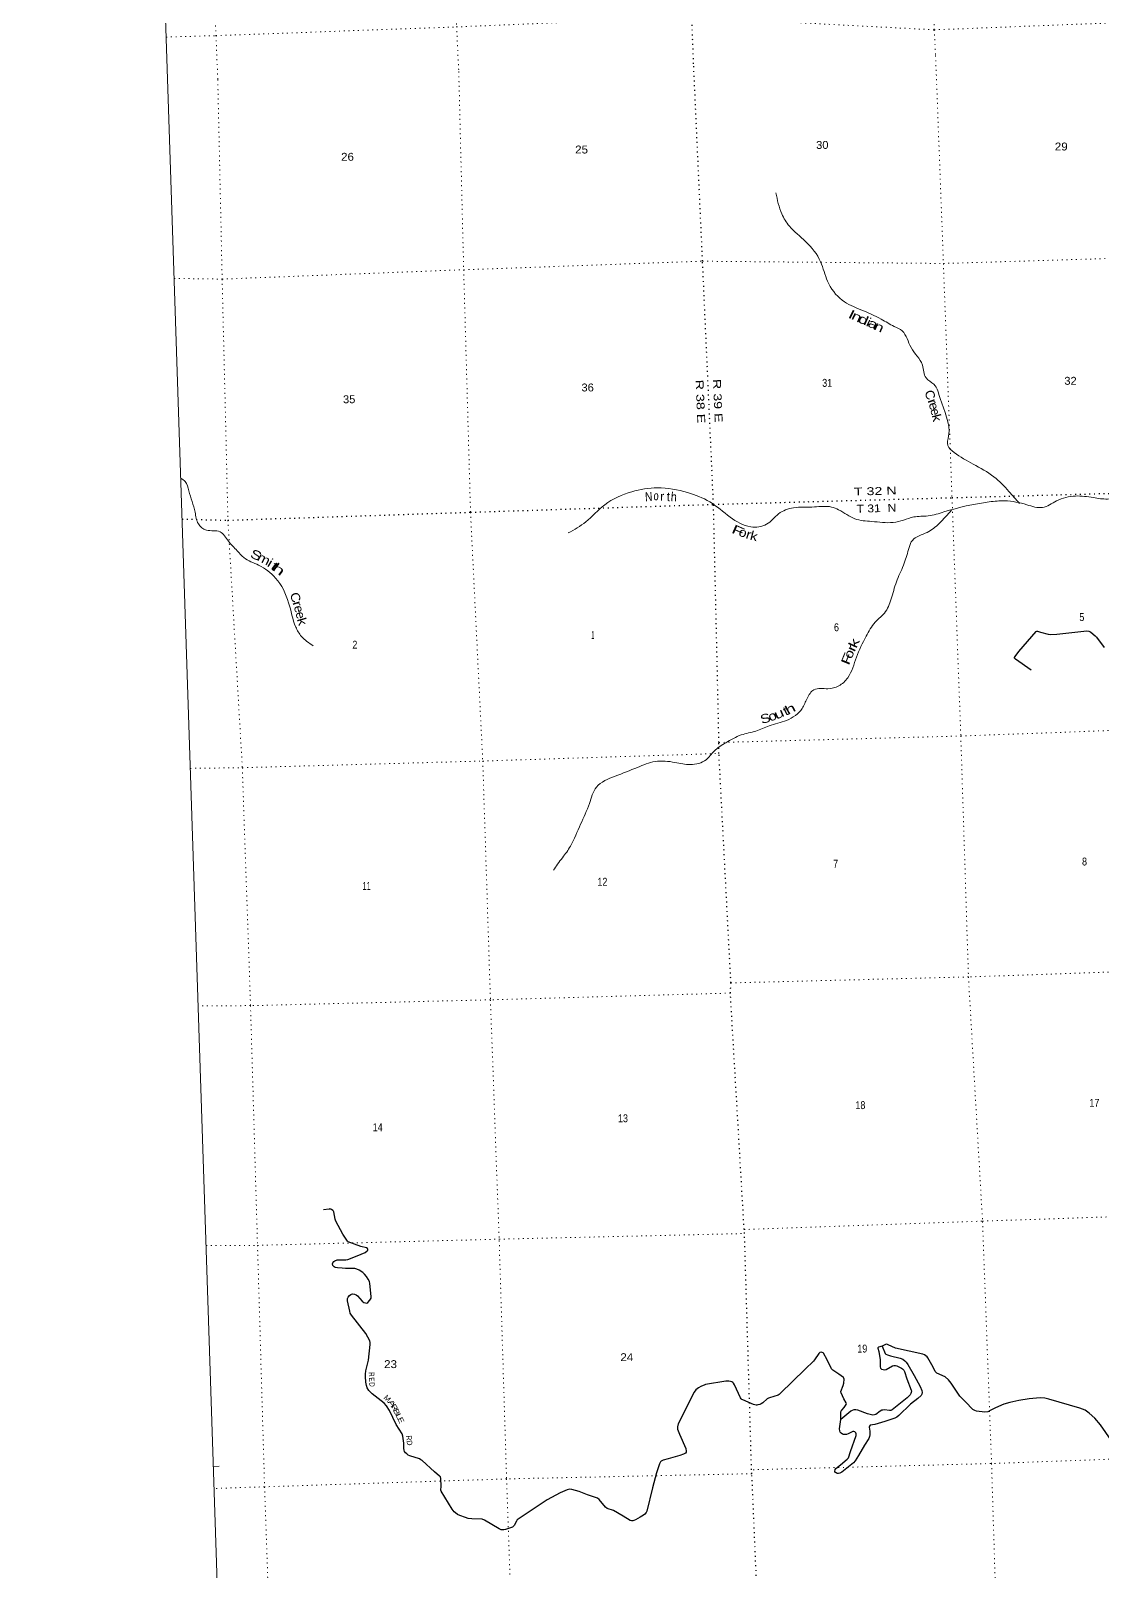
# Model space of a CAD drawing. Header units: feet. Extents: x 733631 to 986127, y 195788 to 388968.
# Drawn here: x 733631 to 757365, y 254625 to 288752 of the extents above; entities that cross this region are included whole.
import ezdxf
from ezdxf.enums import TextEntityAlignment as Align

# ---------------------------------------------------------------- set-up
doc = ezdxf.new("R2010")
doc.units = ezdxf.units.FT
doc.header["$LTSCALE"] = 70
doc.linetypes.add('DOTTED', pattern=[1.5, 0.3, -1.2])
for name, color, linetype, lineweight in [('29', 7, 'Continuous', 25), ('39', 7, 'Continuous', 13), ('4', 7, 'Continuous', 13), ('6', 7, 'DOTTED', 25), ('7', 7, 'DOTTED', 13)]:
    doc.layers.add(name, color=color, linetype=linetype, lineweight=lineweight)
doc.layers.add('30', color=7, linetype='Continuous')
doc.layers.add('41', color=7, linetype='Continuous')

msp = doc.modelspace()

# ---------------------------------------------------------------- linework, layer by layer
at = {"layer": '29'}
for points in [[(755810.95, 274577.45), (755461.1, 274820.12), (755442.74, 274842.45), (755440.74, 274861.51), (755453.49, 274878.4), (755539.36, 274991.63), (755921.4, 275437.55), (755933.59, 275442.87), (755951.62, 275443.87), (756018.77, 275422.02), (756185.62, 275376.1), (756240.11, 275368.7), (756377.44, 275379.25), (757049.5, 275447.89), (757086.77, 275442.73), (757109.6, 275433.86), (757131.64, 275423.83), (757230.91, 275339.73), (757259.86, 275307.56), (757430.16, 275080.03)], [(740806.97, 261855.46), (740670.98, 261905.57), (740651.61, 261920.07), (740635.59, 261940.12), (740547.33, 262073.66), (740396.14, 262366.05), (740381.15, 262406.23), (740350.36, 262568.5), (740344.6, 262583.42), (740337.07, 262592.68), (740327.07, 262600.96), (740298.02, 262621.51), (740282.97, 262628.76), (740275.48, 262631.04), (740265.96, 262632.54), (740258.45, 262633.04), (740247.66, 262632.29), (740124.91, 262614.86)], [(740957.35, 261632.22), (741044.88, 261669.6), (741092.39, 261703.55), (741102.4, 261721.59), (741102.4, 261737.63), (741094.39, 261755.68), (741076.36, 261769.71), (740946.37, 261804.08), (740806.97, 261855.46)], [(740605.62, 261316.94), (740535.07, 261319.06), (740429.21, 261325.64), (740383.13, 261335.67), (740360.52, 261350.66), (740343.06, 261363.73), (740327.04, 261383.78), (740319.02, 261413.85), (740325.76, 261442.49), (740351.08, 261471.99), (740373.12, 261486.03), (740427.15, 261503.71), (740467.28, 261508.08), (740618.96, 261506.86), (740659.62, 261512.09), (740833.17, 261579.19), (740957.35, 261632.22)], [(745975.47, 256295.49), (745787.35, 256366.29), (745628.57, 256412.42), (745573.7, 256420.64), (745521.61, 256408.61), (745367.82, 256342.88), (745079.05, 256187.87), (744416.17, 255739.29), (744396.79, 255713.7), (744347.57, 255616.73), (744337.55, 255601.7), (744311.41, 255582.33), (744159.24, 255528.52), (744119.17, 255519.51), (744093.61, 255516.76), (744059.07, 255521.51), (744019.63, 255540.18), (743688.42, 255737.02), (743636.17, 255755.72), (743407.71, 255763.68), (743327.8, 255775.11), (743271.7, 255791.15), (743147.25, 255835.32), (743095.39, 255859.31), (743045.3, 255897.41), (743019.26, 255921.46), (742975.74, 255979.94), (742730.88, 256376.69), (742722.74, 256401.61), (742730.01, 256485.57), (742725.4, 256658.88), (742714.72, 256692.3), (742696.69, 256712.35), (742582.1, 256806.28), (742312.02, 257057.17), (742282.45, 257075.48), (742249.3, 257091.76), (742035.43, 257158.6), (742001.76, 257175.7), (741967.42, 257201.51), (741941.65, 257223.81), (741919.6, 257260.35), (741909.59, 257287.97), (741903.31, 257325.81), (741900.6, 257443.36), (741882.39, 257596.14), (741867.25, 257650.58), (741732.06, 257856.28), (741582.41, 258166.87), (741518.64, 258266.04), (741467.1, 258325.1), (741202.94, 258535.79), (741129.97, 258606.85), (741092.37, 258667.93), (741074.1, 258717.43), (741061.85, 258795.3), (741055.4, 258919.03), (741053.83, 258967.71), (741061.85, 259041.89), (741118.53, 259279.71), (741157.65, 259631.68), (741158.02, 259671.39), (741150, 259711.48), (741056.24, 259874.99), (740738.44, 260279.86), (740713.71, 260326.25), (740701.68, 260365.34), (740653.22, 260598.23), (740651.6, 260628.98), (740655.61, 260647.02), (740669.63, 260678.09), (740699.69, 260715.18), (740724.31, 260735.27), (740741.76, 260745.25), (740763.8, 260749.26), (740809.87, 260742.24), (740843.94, 260729.22), (740872.47, 260709.01), (740980.75, 260586.89), (741018.25, 260556.8), (741050.29, 260549.78), (741080.35, 260548.78), (741106.7, 260560.03), (741150.47, 260609.93), (741174.52, 260653.03), (741179.92, 260693.09), (741151.97, 260984.77), (741140.46, 261024.92), (741114.41, 261078.05), (741078.35, 261137.19), (741029.38, 261189.19), (740994.2, 261221.39), (740914.06, 261275.52), (740863.98, 261297.58), (740818.09, 261310.55), (740605.62, 261316.94)], [(751589.49, 257968.89), (751592.43, 258124.03), (751600.19, 258158.24), (751610.21, 258175.28), (751668.25, 258234.98), (751712.39, 258296.57), (751716.39, 258316.61), (751712, 258336.99), (751661.15, 258426.38), (751598.19, 258555.18), (751592.18, 258571.22), (751594.18, 258589.95), (751645.19, 258722.41), (751658.29, 258773.7), (751664.3, 258861.91), (751661.3, 258883.47), (751650.57, 258900.03), (751545.59, 258973.84), (751411.87, 259062.38), (751386.95, 259090.57), (751288.69, 259291.61), (751209.52, 259434.26), (751199.78, 259444.5), (751177.46, 259454.31), (751153.42, 259456.32), (751125.37, 259450.3), (751107.2, 259431.93), (751009.17, 259285.91), (750986.5, 259261.28), (750797.77, 259079.49)], [(752504.88, 259588.58), (752577.75, 259431.22), (752591.91, 259414.23), (752623.96, 259396.19), (752690.21, 259379.8), (752905.67, 259329.14), (752968.56, 259301.97), (753008.63, 259269.89), (753036.68, 259239.82), (753075.05, 259188.49), (753215.02, 258938.16), (753348.67, 258697.73), (753385.28, 258607.32), (753395.3, 258561.21), (753389.62, 258525.39), (753375.27, 258499.06), (753295.19, 258430.08), (753134.91, 258304.75), (752878.41, 258057.02), (752831.4, 258020.28), (752790.26, 257996.87), (752569.33, 257924.48), (752348.9, 257858.04), (752241.3, 257841.5), (752226.68, 257820.46), (752223.27, 257797.4), (752233.78, 257705.69), (752235.29, 257629), (752229.28, 257588.9), (752215.75, 257547.9), (752112.79, 257393.87), (751981.37, 257170.5), (751912.74, 257050.63), (751874.69, 257004.27), (751613.56, 256797.57), (751570.14, 256773.97), (751538.09, 256767.96), (751510.04, 256767.96), (751490.8, 256780.15), (751471.97, 256794.02), (751461.95, 256814.07), (751466.56, 256856.13), (751483.99, 256882.23), (751580.9, 256962.07), (751732.42, 257084.71), (751758.6, 257116.1), (751809.35, 257258.64), (751929.16, 257614.8), (751930.77, 257650.05), (751920.75, 257672.1), (751902.72, 257692.15), (751878.36, 257702.16), (751854.64, 257700.17), (751754.6, 257646.39), (751718.4, 257636.01), (751682.34, 257632), (751654.29, 257634.01), (751627.49, 257640.95), (751600.19, 257660.07), (751578.16, 257688.14), (751568.14, 257714.2), (751565.68, 257762.31), (751589.49, 257968.89)], [(752504.88, 259588.58), (752424.68, 259566.25), (752413.57, 259558.58), (752411.56, 259548.53), (752433.2, 259473.71), (752464.37, 259289.01), (752462.44, 259133.67), (752471.67, 259107.52), (752493.71, 259085.46), (752527.77, 259071.43), (752563.12, 259069.83), (752595.89, 259077.44), (752740.14, 259155.63), (752766.7, 259162.03), (752800.24, 259163.65), (752832.29, 259155.63), (752910.44, 259120.55), (752938.49, 259102.51), (752958.51, 259087.47), (752986.56, 259057.4), (753004.55, 259029.29), (753055.2, 258871.33), (753152.85, 258618.36), (753157.36, 258599.8), (753152.85, 258562.22), (753142.82, 258538.91), (753126.81, 258515.12), (753062.42, 258448), (752728.12, 258179.32), (752702.23, 258168.05), (752670.02, 258162.27), (752556.52, 258178.24), (752523.77, 258176.31), (752503.73, 258171.3), (752460.28, 258151.45), (752369.5, 258079.08), (752341.31, 258067.57), (752301.38, 258065.05), (752181.1, 258091.49), (751966.8, 258172.3), (751924.25, 258179.36), (751882.66, 258178.31), (751840.59, 258164.28), (751810.53, 258148.24), (751766.34, 258116.61), (751589.49, 257968.89)], [(754354.11, 258359.06), (754233.05, 258483.59), (754041.54, 258772.87), (753978.26, 258848.88), (753906.64, 258908.39), (753716.51, 258994.02), (753681.74, 259029.3), (753638.23, 259127.03), (753523.52, 259331.03), (753507.49, 259353.09), (753477.39, 259378.13), (753443.38, 259399.19), (753408.37, 259415.29), (752800.93, 259546.14), (752639.95, 259624.71), (752607.89, 259636.74), (752582.54, 259631.01), (752504.88, 259588.58)], [(750797.77, 259079.49), (750249.84, 258540.66), (750223.79, 258519.65), (750204.6, 258508.13), (750009.43, 258444.43), (749991.39, 258438.42), (749960.49, 258420.88), (749861.76, 258335.53), (749827.11, 258314.12), (749795.05, 258302.1), (749752.98, 258290.07), (749730.94, 258287.1), (749711.91, 258287.35), (749686.86, 258291.1), (749654.81, 258302.1), (749418.4, 258400.33), (749397.87, 258413.15), (749384.34, 258426.39), (749369.96, 258447.32), (749237.09, 258734.15), (749212.04, 258770.21), (749200.02, 258784.25), (749172.7, 258800.98), (749143.43, 258811.59), (749111.86, 258818.33), (749069.79, 258818.33), (749043.03, 258815.64), (748590.95, 258739.14), (748558.5, 258729.98), (748538.86, 258723.1), (748486.77, 258701.05), (748432.68, 258666.97), (748378.58, 258620.86), (748340.48, 258572.85), (747987.91, 257871.08), (747973.08, 257804.65), (747971.88, 257750.79), (748015.72, 257644.46), (748151.51, 257323.42), (748164.22, 257261.63), (748160.21, 257245.59), (748144.1, 257222.38), (748104.11, 257197.48), (748022.41, 257164.65), (747761.78, 257091.07), (747655.33, 257061.16), (747607.25, 257041.11), (747591.86, 257023.97), (747571.18, 256984.98), (747503.26, 256785.63), (747419.15, 256454.63), (747292.69, 255933.48), (747278.67, 255907.42), (747242.61, 255868.32), (747214.56, 255845.27), (747139.57, 255801.73), (747042.26, 255740.01), (747004.19, 255726.99), (746978.11, 255720.75), (746948.1, 255718.97), (746918.04, 255727.99), (746763.38, 255819.83), (746554.01, 255945.28), (746411.16, 255995.63), (746374.18, 256023.12), (746234.28, 256194.8), (746198.79, 256224.17), (746042.4, 256270.3), (745975.47, 256295.49)], [(757821.12, 257168.55), (757350.64, 257845.6), (757219.83, 257998.86), (757095.24, 258106.95), (757007.46, 258171.27), (756894.32, 258218.51), (756202.07, 258419.85), (756113.92, 258439.9), (756007.6, 258444.69), (755769.33, 258423.86), (755536.93, 258387.78), (755335.56, 258345.91), (755208.36, 258307.59), (755017.52, 258228.43), (754919.86, 258171.27), (754847.74, 258139.19), (754783.76, 258131.38), (754599.32, 258153.23), (754563.26, 258165.26), (754519.64, 258188.8), (754354.11, 258359.06)]]:
    msp.add_lwpolyline(points, dxfattribs=at)
at = {"layer": '39'}
msp.add_line((737681.44, 256918.77), (737807.44, 256929.42), dxfattribs=at)
for points in [[(750152.24, 285160.91), (750283.03, 284690.64), (750450.71, 284421.94), (750811.01, 284081.62), (751143.19, 283629.03), (751296.6, 283202.07), (751623.61, 282779.61), (752035.62, 282568.63), (752487.99, 282359.16), (752776.98, 282196.13), (752950.33, 282099.52), (753148.02, 281730.84), (753399.01, 281341.93), (753482.48, 281055.91), (753653.46, 280914.72), (753792.54, 280600.46), (753979.49, 279764.28), (753960.92, 279559.35), (754104.1, 279404.99), (754523.99, 279145.77), (754987.16, 278863.92), (755318.52, 278540.71), (755555.88, 278274.01)], [(736955.71, 278834.13), (737052.98, 278761.88), (737135.43, 278556.7), (737274.52, 278080.67), (737346.92, 277820.52), (737523.8, 277683.6), (737828.34, 277644.5), (738011.83, 277439.08), (738207.81, 277224.02), (738356.97, 277071.9), (738682.43, 276906.2), (739058.83, 276621.08), (739348.17, 276071.84), (739507.76, 275533.9), (739632.74, 275326.28), (739895.15, 275117.76)], [(745549.62, 277619.36), (745936.44, 277864.42), (746358.54, 278246.29), (746956.01, 278531.63), (747526.45, 278621.83), (748193.16, 278515.46), (748683.79, 278309.45), (749137.05, 277968.58), (749593.6, 277755.23), (749945.1, 277810.91), (750213.11, 278045.44), (750539.54, 278177.02), (751007.56, 278196.63), (751383.45, 278194.59), (751543.33, 278133.87), (751902.43, 277933.03), (752278.42, 277874.37), (752751.99, 277853.76), (752980.41, 277904.81), (753208.15, 277974.04), (753526.49, 277998.14), (753878.79, 278086.2), (754878.71, 278307.81), (755229.33, 278333.12), (755717.58, 278244.31), (756061.29, 278184.44), (756375, 278331.71), (756793.28, 278438.43), (757188.62, 278402.74), (757504.96, 278372.17), (757890.43, 278491.82), (758080.11, 278606.12), (758250.32, 278646.89), (758605.91, 278593.53), (759025.37, 278453.6), (759573.19, 278338.72), (759885.05, 278320.11), (760021.72, 278339.41), (760116.04, 278302.51), (760298.22, 278186.01), (760534.33, 278247.47), (760976, 278215.54), (761481.63, 278202.2), (761979.24, 278079.36), (762512.33, 277980.1), (762751.1, 277970.88), (763078.41, 277971.05), (763652.09, 277867.25), (763970.25, 277788.22), (764148.69, 277825.26), (764389.97, 277856.58), (764724.53, 277717.5), (765062.42, 277489.57), (765294.64, 277277.9), (765519.28, 277268.14), (765638.17, 277276.66), (765810.06, 277111.24), (766041.01, 277041.07), (766388.46, 276827.65), (766617.85, 276745.29), (766883.85, 276656.2), (767182.15, 276406.57), (767283.65, 276232.44), (767493.78, 275801.55), (767637.77, 275679.57), (767795.03, 275634.93)], [(754046.34, 278125.21), (753771.24, 277829.4), (753503.88, 277631.29), (753177.11, 277455.21), (753106.12, 277300.89), (752998.09, 276949.03), (752842.09, 276583.23), (752721.07, 276200.55), (752583.74, 275875.9), (752354.14, 275640.79), (752153.65, 275329.94), (751936.65, 274866.81), (751745.65, 274410.72), (751544.34, 274229.25), (751306.21, 274167.73), (750995.95, 274143.93), (750843.52, 273952.17), (750734.68, 273729.69), (750389.04, 273463.93), (750001.48, 273346.23), (749706.89, 273227.99), (749384.77, 273143.08), (749043.72, 272970.51), (748782.04, 272782.73), (748603.31, 272592), (748257.81, 272483.97), (747914.56, 272531.73), (747473.27, 272553.56), (747084.14, 272423.67), (746586.4, 272227.01), (746171.18, 271984.92), (746017.19, 271619.2), (745820.14, 271162.89), (745597.84, 270679.34), (745419.67, 270419.88), (745309.89, 270276.23), (745217.89, 270143.35)]]:
    msp.add_spline(points, degree=3, dxfattribs=at)
at = {"layer": '4'}
msp.add_line((739699.88, 195787.95), (733631.22, 379550.22), dxfattribs=at)
msp.add_line((739699.88, 195787.95), (733631.22, 379550.22), dxfattribs=at)
at = {"layer": '6'}
for points in [[(748327.2, 288020.51), (748287.77, 289054.51), (748076.38, 294396.85), (747874.5, 299763.67), (747673.86, 304993.1), (747559.76, 309127.27)], [(750410.99, 242108.28), (750100.84, 246140.72), (749846.67, 251461.39), (749619.4, 256764.88), (749612.11, 256851.55), (749456.02, 262088.97), (749448.65, 262177.66), (749142.87, 267419.56), (749154.64, 267644.45), (748889.08, 272730.13), (748890, 272974.84), (748768.71, 278254), (748526.08, 283643.86), (748327.2, 288020.51)], [(736987.28, 277927.68), (738002.55, 277901.79), (743380.51, 278079.73), (748768.71, 278254), (754056.86, 278402.28), (759369.37, 278547.42), (764685.16, 278712.91), (767008.7, 278768.3)]]:
    msp.add_lwpolyline(points, dxfattribs=at)
at = {"layer": '7'}
for points in [[(752852.73, 309387.09), (753077.74, 304248.22), (753260.32, 299099.18), (753457.36, 293936.36), (753662.48, 288773.74), (753692.59, 288201.16)], [(742430.1, 308953.34), (742524.4, 304802.51), (742696.48, 299499.62), (742875.49, 294160.52), (743071.99, 288850.15), (743120.11, 287846.42)], [(737244.21, 302088.03), (737347.2, 299304.06), (737505.01, 294006.88), (737737.07, 288644.85), (737777.49, 287669.08)], [(736634.4, 288612.88), (737737.07, 288644.85), (743070.26, 288837.98), (748287.77, 289054.51), (753662.48, 288773.74), (758987.26, 288980.81), (764227.54, 289088.77), (767331.04, 289199.85)], [(753692.59, 288201.16), (753866.12, 283593.9), (754056.86, 278402.28), (754251.09, 273117.77), (754421.13, 267777.75), (754733.34, 262355.22), (754932.84, 256992.96), (755094.61, 251765.88), (755439.1, 246353.56), (755685.13, 242285.97)], [(743120.11, 287846.42), (743229.36, 283454.83), (743380.51, 278079.73), (743652.13, 272563.57), (743822.44, 267270.07), (744016.62, 261932.99), (744180.51, 256649.36), (744368.71, 251310.03), (744539.08, 245907.34)], [(737777.49, 287669.08), (737874.73, 283247.44), (738002.55, 277901.79), (738321.53, 272415.72), (738503.27, 267140.85), (738658.2, 261826.56), (738814.58, 256473.9), (738996.92, 251182.88), (739228.76, 245703.64)], [(736811.08, 283263.07), (737874.73, 283247.44), (743229.36, 283454.83), (748526.08, 283643.86), (753866.12, 283593.9), (759168.01, 283752.8), (764483.2, 283934.44), (767508.62, 284037.78)], [(748890, 272974.84), (754251.09, 273117.77), (759553.63, 273313.09), (760196.53, 273332.36)], [(737169.8, 272400.92), (738321.53, 272415.72), (743652.13, 272563.57), (748889.08, 272730.13)], [(767426.28, 268155.93), (765081.33, 268099.7), (759732.2, 267961.26), (754421.13, 267777.75), (749154.64, 267644.45)], [(749142.87, 267419.56), (743822.44, 267270.07), (738503.27, 267140.85), (737343.65, 267136.55)], [(749448.65, 262177.66), (754733.34, 262364.22), (760002.27, 262540.08), (765431.35, 262701.74), (768239.55, 262790.61)], [(737519.11, 261823.69), (738658.2, 261826.56), (744015.48, 261963.27), (749456.02, 262088.97)], [(768421.77, 257494.31), (765580.36, 257437.78), (760267.98, 257181.42), (754914.76, 256990.26), (749612.11, 256851.55)], [(749619.4, 256764.88), (744180.51, 256649.36), (738814.58, 256473.9), (737697.02, 256436.4)]]:
    msp.add_lwpolyline(points, dxfattribs=at)

# ---------------------------------------------------------------- texts
at = {"layer": '30'}
for s, rotation, width, p in [('R', 272.984, 0.7, (741127.52, 258962.73)), ('E', 272.984, 0.75, (741129.44, 258848.97)), ('D', 273.475, 0.7, (741138.89, 258738.28)), ('A', 310.11, 1.7, (741592.73, 258283.69)), ('R', 302.743, 1.3, (741644.08, 258200.38)), ('B', 295.726, 1.25, (741689.17, 258110.28)), ('L', 295.726, 1.4, (741739.39, 258014.23)), ('E', 295.726, 1.25, (741783.79, 257923.77)), ('R', 276.797, 0.75, (741957.56, 257550.55)), ('D', 278.321, 0.8, (741971.41, 257438.49))]:
    msp.add_text(s, height=120, rotation=rotation, dxfattribs=dict(at, width=width)).set_placement(p, align=Align.CENTER)
msp.add_text('M', height=120, rotation=317.425, dxfattribs=at).set_placement((741494.78, 258390.16), align=Align.CENTER)
at = {"layer": '41'}
for s, rotation, width, p in [('I', 332.901, 1.65, (751785.84, 282376.5)), ('n', 334.499, 1.45, (751904.57, 282322.4)), ('d', 336.071, 1.5, (752052.02, 282258)), ('i', 334.071, 1.15, (752167.76, 282201.9)), ('a', 335.523, 1.4, (752263.76, 282164.14)), ('n', 335.694, 1.4, (752400.56, 282097.02)), ('C', 289.75, 1.1, (753477.55, 280647.63)), ('r', 289.826, 1.35, (753531.12, 280500)), ('e', 285.916, 1.1, (753559.51, 280406.27)), ('k', 283.648, 1.2, (753622.1, 280149.69)), ('N', 3.574, 0.85, (747337.22, 278327.35)), ('o', 357.008, 0.75, (747492.17, 278344.79)), ('h', 355.63, 0.9, (747881.69, 278321.11)), ('F', 336.071, 1.65, (749272.41, 277578.26)), ('o', 341.034, 1.15, (749390.11, 277536.67)), ('r', 342.671, 1.25, (749522.05, 277492.22)), ('k', 345.742, 1.2, (749641.97, 277454.72)), ('S', 337.484, 1.35, (738589.43, 277038.96)), ('m', 331.916, 1.25, (738755.49, 276957.9)), ('i', 328.868, 1.35, (738890.44, 276871.82)), ('t', 322.899, 1.65, (738979.99, 276803.21)), ('h', 322.899, 1.8, (739070.42, 276734.82)), ('C', 291.513, 1.15, (739407.32, 276154.97)), ('r', 287.973, 1.3, (739448.53, 276022.14)), ('e', 284.428, 1.05, (739481.35, 275910.11)), ('e', 284.428, 1.05, (739516.73, 275772.3)), ('k', 285.794, 1.25, (739553.14, 275629.08)), ('k', 65.384, 1.5, (751974.99, 275138.56)), ('r', 65.384, 1.5, (751922.75, 275028.55)), ('F', 67.56, 1.6, (751817.63, 274790.77)), ('o', 67.56, 1.25, (751863.5, 274899.28)), ('t', 25.632, 1.25, (750408.76, 273582.37)), ('h', 27.843, 1.5, (750515.94, 273632.33)), ('S', 17.374, 1.25, (749946.92, 273414.06)), ('o', 20.347, 1.2, (750106.46, 273468.41)), ('u', 23.485, 1.45, (750259.38, 273523.96))]:
    msp.add_text(s, height=200, rotation=rotation, dxfattribs=dict(at, width=width)).set_placement(p, align=Align.CENTER)
for s, rotation, p in [('e', 283.648, (753590.13, 280281.29)), ('r', 358.36, (747629.42, 278332.32)), ('t', 356.36, (747763.24, 278325.79))]:
    msp.add_text(s, height=200, rotation=rotation, dxfattribs=at).set_placement(p, align=Align.CENTER)
at = {"layer": '6'}
for s, rotation, width, p in [('R 38 E', 272.577, 1.35, (748390.97, 280529.93)), ('R 39 E', 272.577, 1.35, (748776.62, 280546)), ('T 32 N', 1.606, 1.35, (752357.12, 278461.12)), ('T 31  N', 1.606, 1.15, (752382.75, 278080.1))]:
    msp.add_text(s, height=175, rotation=rotation, dxfattribs=dict(at, width=width)).set_placement(p, align=Align.CENTER)
at = {"layer": '7'}
for s, width, p in [('26', 1.1, (740653.61, 285871.2)), ('25', 1.1, (745843.81, 286032.62)), ('30', 1.05, (751180.73, 286133.6)), ('29', 1.1, (756478.59, 286099.06)), ('36', 1.05, (745977.77, 280757.08)), ('31', 0.85, (751289.45, 280859.56)), ('32', 1.05, (756683.76, 280905.02)), ('35', 1.05, (740690.6, 280496.19)), ('5', 0.85, (756934.88, 275667.07)), ('1', 0.4, (746093.15, 275271.6)), ('6', 0.85, (751494.66, 275441.27)), ('2', 0.85, (740816.59, 275054.71)), ('7', 0.85, (751477.42, 270201.43)), ('8', 0.85, (756994.62, 270248.44)), ('12', 0.85, (746305.13, 269799.53)), ('11', 0.65, (741077.58, 269707.53)), ('18', 0.85, (752025.46, 264848.02)), ('17', 0.85, (757213.88, 264899.07)), ('14', 0.85, (741323.13, 264356.54)), ('13', 0.85, (746760.67, 264555.93)), ('24', 1.1, (746846.16, 259259.84)), ('19', 0.85, (752066.54, 259450.49)), ('23', 1.1, (741608.19, 259105.8))]:
    msp.add_text(s, height=175, dxfattribs=dict(at, width=width)).set_placement(p, align=Align.CENTER)

doc.saveas('drawing.dxf')
